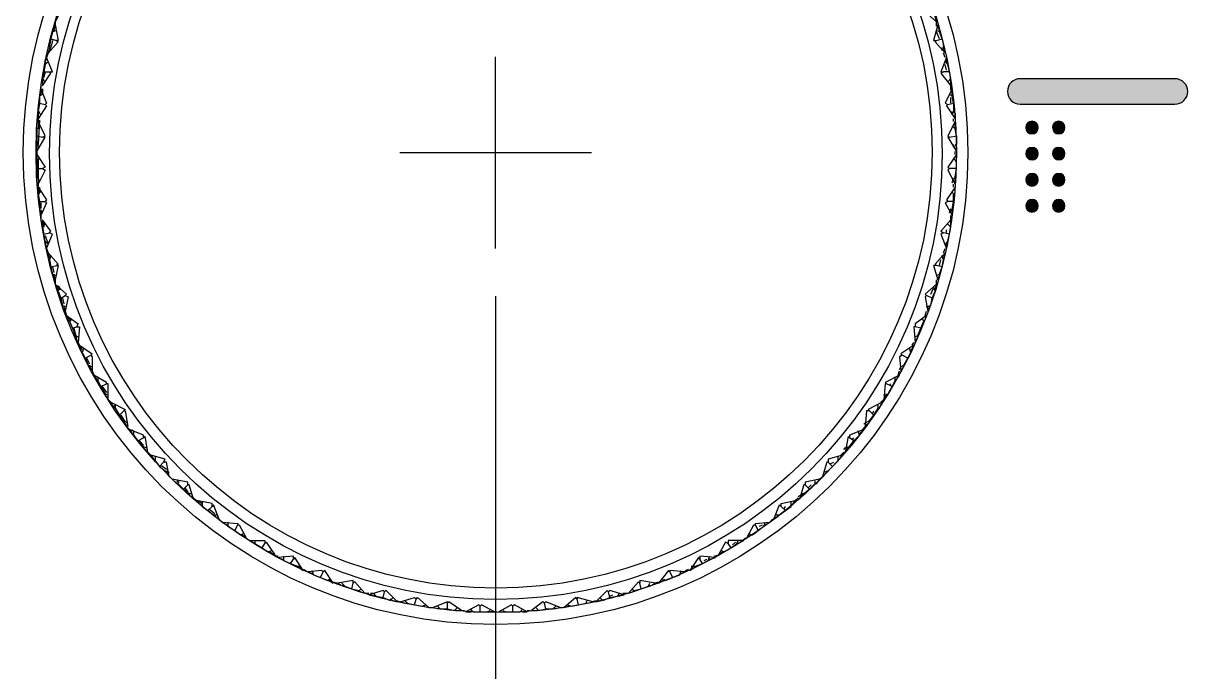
# Model space of a CAD drawing. Extents: x -1640 to -1430, y -4199 to -3902.
# Drawn here: x -1554.5 to -1530.21, y -4013.35 to -3999.81 of the extents above; entities that cross this region are included whole.
import ezdxf

# ---------------------------------------------------------------- set-up
doc = ezdxf.new("R2010")
doc.units = 0
doc.header["$LTSCALE"] = 7
doc.linetypes.add('CENTER', pattern=[2, 1.25, -0.25, 0.25, -0.25])
for name, color, linetype in [('CL', 1, 'CENTER'), ('D', 2, 'CONTINUOUS'), ('DIM', 2, 'CONTINUOUS'), ('DWG', 7, 'CONTINUOUS')]:
    doc.layers.add(name, color=color, linetype=linetype)

msp = doc.modelspace()

# ---------------------------------------------------------------- hatches: boundary and pattern name
at = {"layer": 'D'}
h = msp.add_hatch(color=256, dxfattribs=at)
h.dxf.hatch_style = 2
edge = h.paths.add_edge_path()
edge.add_spline(control_points=[(-1530.212, -4001.235), (-1530.212, -4001.382), (-1530.331, -4001.501), (-1530.478, -4001.501), (-1530.478, -4001.501), (-1533.707, -4001.501), (-1533.707, -4001.501), (-1533.854, -4001.501), (-1533.973, -4001.382), (-1533.973, -4001.235), (-1533.973, -4001.088), (-1533.854, -4000.969), (-1533.707, -4000.969), (-1533.707, -4000.969), (-1530.478, -4000.969), (-1530.478, -4000.969), (-1530.331, -4000.969), (-1530.212, -4001.088), (-1530.212, -4001.235)], knot_values=[0, 0, 0, 0, 1, 1, 1, 2, 2, 2, 3, 3, 3, 4, 4, 4, 5, 5, 5, 6, 6, 6, 6], degree=3, periodic=0)
h = msp.add_hatch(color=256, dxfattribs=at)
h.dxf.hatch_style = 2
edge = h.paths.add_edge_path()
edge.add_spline(control_points=[(-1533.59, -4001.991), (-1533.59, -4001.916), (-1533.533, -4001.857), (-1533.46, -4001.858), (-1533.387, -4001.858), (-1533.332, -4001.914), (-1533.331, -4001.987), (-1533.33, -4002.062), (-1533.388, -4002.121), (-1533.461, -4002.121), (-1533.532, -4002.121), (-1533.589, -4002.063), (-1533.59, -4001.991)], knot_values=[0, 0, 0, 0, 1, 1, 1, 2, 2, 2, 3, 3, 3, 4, 4, 4, 4], degree=3, periodic=0)
h = msp.add_hatch(color=256, dxfattribs=at)
h.dxf.hatch_style = 2
edge = h.paths.add_edge_path()
edge.add_spline(control_points=[(-1533.033, -4001.991), (-1533.033, -4001.916), (-1532.976, -4001.857), (-1532.903, -4001.858), (-1532.83, -4001.858), (-1532.775, -4001.914), (-1532.774, -4001.987), (-1532.773, -4002.062), (-1532.831, -4002.121), (-1532.904, -4002.121), (-1532.975, -4002.121), (-1533.032, -4002.063), (-1533.033, -4001.991)], knot_values=[0, 0, 0, 0, 1, 1, 1, 2, 2, 2, 3, 3, 3, 4, 4, 4, 4], degree=3, periodic=0)
h = msp.add_hatch(color=256, dxfattribs=at)
h.dxf.hatch_style = 2
edge = h.paths.add_edge_path()
edge.add_spline(control_points=[(-1533.331, -4002.532), (-1533.331, -4002.604), (-1533.386, -4002.664), (-1533.457, -4002.665), (-1533.529, -4002.667), (-1533.589, -4002.608), (-1533.59, -4002.535), (-1533.59, -4002.459), (-1533.534, -4002.403), (-1533.459, -4002.403), (-1533.386, -4002.403), (-1533.332, -4002.457), (-1533.331, -4002.532)], knot_values=[0, 0, 0, 0, 1, 1, 1, 2, 2, 2, 3, 3, 3, 4, 4, 4, 4], degree=3, periodic=0)
h = msp.add_hatch(color=256, dxfattribs=at)
h.dxf.hatch_style = 2
edge = h.paths.add_edge_path()
edge.add_spline(control_points=[(-1532.774, -4002.532), (-1532.774, -4002.604), (-1532.829, -4002.664), (-1532.899, -4002.665), (-1532.972, -4002.667), (-1533.032, -4002.608), (-1533.033, -4002.535), (-1533.033, -4002.459), (-1532.977, -4002.403), (-1532.902, -4002.403), (-1532.829, -4002.403), (-1532.775, -4002.457), (-1532.774, -4002.532)], knot_values=[0, 0, 0, 0, 1, 1, 1, 2, 2, 2, 3, 3, 3, 4, 4, 4, 4], degree=3, periodic=0)
h = msp.add_hatch(color=256, dxfattribs=at)
h.dxf.hatch_style = 2
edge = h.paths.add_edge_path()
edge.add_spline(control_points=[(-1533.331, -4003.08), (-1533.332, -4003.153), (-1533.388, -4003.209), (-1533.461, -4003.209), (-1533.535, -4003.208), (-1533.591, -4003.151), (-1533.59, -4003.075), (-1533.589, -4003), (-1533.531, -4002.945), (-1533.456, -4002.947), (-1533.382, -4002.949), (-1533.33, -4003.005), (-1533.331, -4003.08)], knot_values=[0, 0, 0, 0, 1, 1, 1, 2, 2, 2, 3, 3, 3, 4, 4, 4, 4], degree=3, periodic=0)
h = msp.add_hatch(color=256, dxfattribs=at)
h.dxf.hatch_style = 2
edge = h.paths.add_edge_path()
edge.add_spline(control_points=[(-1532.774, -4003.08), (-1532.775, -4003.153), (-1532.831, -4003.209), (-1532.904, -4003.209), (-1532.978, -4003.208), (-1533.034, -4003.151), (-1533.033, -4003.075), (-1533.031, -4003), (-1532.974, -4002.945), (-1532.898, -4002.947), (-1532.825, -4002.949), (-1532.773, -4003.005), (-1532.774, -4003.08)], knot_values=[0, 0, 0, 0, 1, 1, 1, 2, 2, 2, 3, 3, 3, 4, 4, 4, 4], degree=3, periodic=0)
h = msp.add_hatch(color=256, dxfattribs=at)
h.dxf.hatch_style = 2
edge = h.paths.add_edge_path()
edge.add_spline(control_points=[(-1533.331, -4003.625), (-1533.333, -4003.698), (-1533.389, -4003.752), (-1533.463, -4003.752), (-1533.537, -4003.751), (-1533.591, -4003.693), (-1533.59, -4003.616), (-1533.588, -4003.546), (-1533.527, -4003.486), (-1533.458, -4003.488), (-1533.384, -4003.491), (-1533.33, -4003.55), (-1533.331, -4003.625)], knot_values=[0, 0, 0, 0, 1, 1, 1, 2, 2, 2, 3, 3, 3, 4, 4, 4, 4], degree=3, periodic=0)
h = msp.add_hatch(color=256, dxfattribs=at)
h.dxf.hatch_style = 2
edge = h.paths.add_edge_path()
edge.add_spline(control_points=[(-1532.774, -4003.625), (-1532.776, -4003.698), (-1532.832, -4003.752), (-1532.905, -4003.752), (-1532.98, -4003.751), (-1533.034, -4003.693), (-1533.033, -4003.616), (-1533.031, -4003.546), (-1532.969, -4003.486), (-1532.901, -4003.488), (-1532.827, -4003.491), (-1532.772, -4003.55), (-1532.774, -4003.625)], knot_values=[0, 0, 0, 0, 1, 1, 1, 2, 2, 2, 3, 3, 3, 4, 4, 4, 4], degree=3, periodic=0)

# ---------------------------------------------------------------- linework, layer by layer
at = {"layer": 'CL'}
for p, q in [((-1544.651, -4004.512), (-1544.651, -4000.512)), ((-1546.651, -4002.512), (-1542.651, -4002.512))]:
    msp.add_line(p, q, dxfattribs=at)
at = {"layer": 'D'}
for points, knots in [([(-1530.212, -4001.235), (-1530.212, -4001.382), (-1530.331, -4001.501), (-1530.478, -4001.501), (-1530.478, -4001.501), (-1533.707, -4001.501), (-1533.707, -4001.501), (-1533.854, -4001.501), (-1533.973, -4001.382), (-1533.973, -4001.235), (-1533.973, -4001.088), (-1533.854, -4000.969), (-1533.707, -4000.969), (-1533.707, -4000.969), (-1530.478, -4000.969), (-1530.478, -4000.969), (-1530.331, -4000.969), (-1530.212, -4001.088), (-1530.212, -4001.235)], [0, 0, 0, 0, 1, 1, 1, 2, 2, 2, 3, 3, 3, 4, 4, 4, 5, 5, 5, 6, 6, 6, 6]), ([(-1533.59, -4001.991), (-1533.59, -4001.916), (-1533.533, -4001.857), (-1533.46, -4001.858), (-1533.387, -4001.858), (-1533.332, -4001.914), (-1533.331, -4001.987), (-1533.33, -4002.062), (-1533.388, -4002.121), (-1533.461, -4002.121), (-1533.532, -4002.121), (-1533.589, -4002.063), (-1533.59, -4001.991)], [0, 0, 0, 0, 1, 1, 1, 2, 2, 2, 3, 3, 3, 4, 4, 4, 4]), ([(-1533.033, -4001.991), (-1533.033, -4001.916), (-1532.976, -4001.857), (-1532.903, -4001.858), (-1532.83, -4001.858), (-1532.775, -4001.914), (-1532.774, -4001.987), (-1532.773, -4002.062), (-1532.831, -4002.121), (-1532.904, -4002.121), (-1532.975, -4002.121), (-1533.032, -4002.063), (-1533.033, -4001.991)], [0, 0, 0, 0, 1, 1, 1, 2, 2, 2, 3, 3, 3, 4, 4, 4, 4]), ([(-1533.331, -4002.532), (-1533.331, -4002.604), (-1533.386, -4002.664), (-1533.457, -4002.665), (-1533.529, -4002.667), (-1533.589, -4002.608), (-1533.59, -4002.535), (-1533.59, -4002.459), (-1533.534, -4002.403), (-1533.459, -4002.403), (-1533.386, -4002.403), (-1533.332, -4002.457), (-1533.331, -4002.532)], [0, 0, 0, 0, 1, 1, 1, 2, 2, 2, 3, 3, 3, 4, 4, 4, 4]), ([(-1532.774, -4002.532), (-1532.774, -4002.604), (-1532.829, -4002.664), (-1532.899, -4002.665), (-1532.972, -4002.667), (-1533.032, -4002.608), (-1533.033, -4002.535), (-1533.033, -4002.459), (-1532.977, -4002.403), (-1532.902, -4002.403), (-1532.829, -4002.403), (-1532.775, -4002.457), (-1532.774, -4002.532)], [0, 0, 0, 0, 1, 1, 1, 2, 2, 2, 3, 3, 3, 4, 4, 4, 4]), ([(-1533.331, -4003.08), (-1533.332, -4003.153), (-1533.388, -4003.209), (-1533.461, -4003.209), (-1533.535, -4003.208), (-1533.591, -4003.151), (-1533.59, -4003.075), (-1533.589, -4003), (-1533.531, -4002.945), (-1533.456, -4002.947), (-1533.382, -4002.949), (-1533.33, -4003.005), (-1533.331, -4003.08)], [0, 0, 0, 0, 1, 1, 1, 2, 2, 2, 3, 3, 3, 4, 4, 4, 4]), ([(-1532.774, -4003.08), (-1532.775, -4003.153), (-1532.831, -4003.209), (-1532.904, -4003.209), (-1532.978, -4003.208), (-1533.034, -4003.151), (-1533.033, -4003.075), (-1533.031, -4003), (-1532.974, -4002.945), (-1532.898, -4002.947), (-1532.825, -4002.949), (-1532.773, -4003.005), (-1532.774, -4003.08)], [0, 0, 0, 0, 1, 1, 1, 2, 2, 2, 3, 3, 3, 4, 4, 4, 4]), ([(-1533.331, -4003.625), (-1533.333, -4003.698), (-1533.389, -4003.752), (-1533.463, -4003.752), (-1533.537, -4003.751), (-1533.591, -4003.693), (-1533.59, -4003.616), (-1533.588, -4003.546), (-1533.527, -4003.486), (-1533.458, -4003.488), (-1533.384, -4003.491), (-1533.33, -4003.55), (-1533.331, -4003.625)], [0, 0, 0, 0, 1, 1, 1, 2, 2, 2, 3, 3, 3, 4, 4, 4, 4]), ([(-1532.774, -4003.625), (-1532.776, -4003.698), (-1532.832, -4003.752), (-1532.905, -4003.752), (-1532.98, -4003.751), (-1533.034, -4003.693), (-1533.033, -4003.616), (-1533.031, -4003.546), (-1532.969, -4003.486), (-1532.901, -4003.488), (-1532.827, -4003.491), (-1532.772, -4003.55), (-1532.774, -4003.625)], [0, 0, 0, 0, 1, 1, 1, 2, 2, 2, 3, 3, 3, 4, 4, 4, 4])]:
    msp.add_open_spline(points, degree=3, knots=knots, dxfattribs=at)
at = {"layer": 'DIM', "ltscale": 0.6}
msp.add_line((-1544.651, -4005.512), (-1544.651, -4030.875), dxfattribs=at)
at = {"layer": 'DWG'}
for points in [[(-1535.453, -3999.871), (-1535.453, -3999.782), (-1535.482, -3999.663), (-1535.453, -3999.782), (-1535.691, -3999.574), (-1535.661, -3999.514), (-1535.691, -3999.514), (-1535.631, -3999.217), (-1535.601, -3999.306), (-1535.601, -3999.336)], [(-1553.779, -3999.663), (-1553.838, -3999.782), (-1553.838, -3999.871)], [(-1553.838, -3999.841), (-1553.779, -4000.169), (-1553.808, -4000.169), (-1553.779, -4000.198), (-1553.987, -4000.436)], [(-1553.868, -3999.99), (-1553.868, -3999.96), (-1553.838, -3999.841), (-1553.868, -3999.96)], [(-1535.393, -3999.99), (-1535.393, -3999.96), (-1535.423, -3999.841), (-1535.512, -4000.169), (-1535.453, -4000.169), (-1535.482, -4000.198), (-1535.274, -4000.436), (-1535.304, -4000.317)], [(-1553.927, -4000.139), (-1553.957, -4000.288), (-1553.927, -4000.377)], [(-1553.808, -3999.96), (-1553.898, -3999.99), (-1553.927, -4000.139), (-1553.808, -4000.169)], [(-1553.898, -4000.169), (-1553.927, -4000.317)], [(-1535.334, -4000.139), (-1535.393, -3999.99), (-1535.453, -3999.96)], [(-1535.393, -4000.139), (-1535.453, -3999.99)], [(-1535.453, -4000.169), (-1535.334, -4000.139), (-1535.304, -4000.288), (-1535.334, -4000.377), (-1535.363, -4000.317)], [(-1553.957, -4000.317), (-1553.987, -4000.436), (-1554.017, -4000.526), (-1554.046, -4000.615), (-1554.017, -4000.645)], [(-1535.274, -4000.526), (-1535.304, -4000.436)], [(-1554.076, -4000.972), (-1554.106, -4001.002), (-1554.106, -4001.121), (-1553.927, -4000.853), (-1553.957, -4000.823), (-1553.898, -4000.823), (-1554.017, -4000.526)], [(-1553.987, -4000.615), (-1554.046, -4000.674), (-1554.076, -4000.823), (-1553.957, -4000.823)], [(-1535.244, -4000.645), (-1535.244, -4000.615), (-1535.244, -4000.526), (-1535.363, -4000.823), (-1535.304, -4000.823), (-1535.363, -4000.853), (-1535.155, -4001.121), (-1535.155, -4001.002), (-1535.185, -4000.972)], [(-1535.185, -4000.823), (-1535.215, -4000.674), (-1535.274, -4000.615)], [(-1535.244, -4000.793), (-1535.274, -4000.674)], [(-1554.076, -4000.823), (-1554.106, -4000.972), (-1554.046, -4001.031)], [(-1554.046, -4000.823), (-1554.076, -4000.942)], [(-1535.215, -4001.031), (-1535.155, -4000.972), (-1535.185, -4000.823), (-1535.304, -4000.823)], [(-1554.136, -4001.121), (-1554.136, -4001.21)], [(-1535.155, -4001.21), (-1535.155, -4001.121), (-1535.155, -4001.002)], [(-1554.136, -4001.18), (-1554.017, -4001.478), (-1554.046, -4001.507), (-1554.017, -4001.537), (-1554.195, -4001.805)], [(-1554.106, -4001.18), (-1554.106, -4001.299), (-1554.165, -4001.329), (-1554.165, -4001.478), (-1554.046, -4001.507)], [(-1554.136, -4001.329), (-1554.136, -4001.299), (-1554.136, -4001.18), (-1554.136, -4001.299)], [(-1535.125, -4001.329), (-1535.125, -4001.299), (-1535.125, -4001.18), (-1535.274, -4001.478), (-1535.215, -4001.507), (-1535.244, -4001.537), (-1535.066, -4001.805)], [(-1535.096, -4001.478), (-1535.125, -4001.329), (-1535.185, -4001.299)], [(-1535.155, -4001.478), (-1535.155, -4001.359)], [(-1554.165, -4001.478), (-1554.195, -4001.656), (-1554.136, -4001.716)], [(-1535.215, -4001.507), (-1535.096, -4001.478), (-1535.096, -4001.656), (-1535.125, -4001.716), (-1535.125, -4001.656)], [(-1554.165, -4001.835), (-1554.195, -4002.34), (-1554.225, -4002.37), (-1554.225, -4002.489), (-1554.225, -4002.549), (-1554.225, -4002.668), (-1554.195, -4002.697)], [(-1554.225, -4002.489), (-1554.046, -4002.192), (-1554.106, -4002.192), (-1554.046, -4002.162), (-1554.195, -4001.864), (-1554.195, -4001.983), (-1554.195, -4002.013)], [(-1554.165, -4001.656), (-1554.195, -4001.686), (-1554.195, -4001.805), (-1554.195, -4001.864), (-1554.195, -4001.983)], [(-1535.066, -4002.013), (-1535.066, -4001.983), (-1535.066, -4001.864), (-1535.215, -4002.162), (-1535.185, -4002.192), (-1535.215, -4002.192), (-1535.036, -4002.489), (-1535.036, -4002.37), (-1535.066, -4002.34)], [(-1535.096, -4001.656), (-1535.066, -4001.686), (-1535.066, -4001.805), (-1535.066, -4001.686)], [(-1535.096, -4001.864), (-1535.096, -4001.805)], [(-1554.165, -4001.954), (-1554.225, -4002.013), (-1554.225, -4002.162), (-1554.106, -4002.192)], [(-1535.036, -4002.162), (-1535.066, -4002.013), (-1535.125, -4001.954)], [(-1554.225, -4002.162), (-1554.225, -4002.34), (-1554.165, -4002.4)], [(-1535.185, -4002.192), (-1535.036, -4002.162), (-1535.036, -4002.34), (-1535.096, -4002.4), (-1535.096, -4002.34)], [(-1554.225, -4002.549), (-1554.046, -4002.816), (-1554.106, -4002.846), (-1554.046, -4002.876), (-1554.195, -4003.173)], [(-1535.066, -4002.697), (-1535.036, -4002.668), (-1535.036, -4002.549), (-1535.215, -4002.816), (-1535.185, -4002.846), (-1535.215, -4002.876), (-1535.066, -4003.173)], [(-1535.066, -4002.549), (-1535.066, -4002.489)], [(-1554.165, -4002.638), (-1554.225, -4002.697), (-1554.225, -4002.846), (-1554.106, -4002.846)], [(-1554.225, -4002.846), (-1554.225, -4003.025), (-1554.165, -4003.084)], [(-1554.195, -4002.638), (-1554.195, -4003.054)], [(-1535.125, -4003.084), (-1535.066, -4003.025), (-1535.036, -4002.846), (-1535.185, -4002.846)], [(-1535.036, -4002.846), (-1535.036, -4002.697), (-1535.096, -4002.638)], [(-1554.195, -4003.025), (-1554.195, -4003.054), (-1554.195, -4003.173), (-1554.195, -4003.233), (-1554.195, -4003.352), (-1554.165, -4003.382)], [(-1535.125, -4003.144), (-1535.096, -4003.054)], [(-1535.066, -4003.025), (-1535.066, -4003.054), (-1535.066, -4003.173), (-1535.066, -4003.054)], [(-1554.195, -4003.233), (-1554.017, -4003.501), (-1554.046, -4003.53), (-1554.017, -4003.56), (-1554.136, -4003.828)], [(-1554.136, -4003.322), (-1554.195, -4003.382), (-1554.165, -4003.53), (-1554.046, -4003.53)], [(-1554.165, -4003.233), (-1554.165, -4003.352)], [(-1535.096, -4003.382), (-1535.066, -4003.352), (-1535.066, -4003.233), (-1535.244, -4003.501), (-1535.215, -4003.53), (-1535.274, -4003.56), (-1535.125, -4003.828), (-1535.125, -4003.739), (-1535.125, -4003.709)], [(-1535.096, -4003.53), (-1535.096, -4003.382), (-1535.125, -4003.322)], [(-1535.096, -4003.233), (-1535.096, -4003.173)], [(-1554.165, -4003.53), (-1554.165, -4003.709), (-1554.106, -4003.739)], [(-1554.136, -4003.56), (-1554.136, -4003.679)], [(-1535.185, -4003.739), (-1535.125, -4003.709), (-1535.096, -4003.53), (-1535.215, -4003.53)], [(-1554.136, -4003.709), (-1554.136, -4003.739), (-1554.136, -4003.828), (-1554.136, -4003.917)], [(-1535.185, -4003.768), (-1535.155, -4003.679)], [(-1535.185, -4004.036), (-1535.155, -4004.036), (-1535.155, -4003.917), (-1535.155, -4003.828)], [(-1554.017, -4004.512), (-1553.898, -4004.215), (-1553.957, -4004.185), (-1553.927, -4004.155), (-1554.106, -4003.917), (-1554.106, -4004.036), (-1554.076, -4004.036)], [(-1554.046, -4004.006), (-1554.106, -4004.066), (-1554.076, -4004.215), (-1553.957, -4004.185)], [(-1554.076, -4003.977), (-1554.076, -4004.066)], [(-1535.155, -4003.917), (-1535.363, -4004.155), (-1535.304, -4004.185), (-1535.363, -4004.215), (-1535.244, -4004.512), (-1535.244, -4004.393)], [(-1535.185, -4004.215), (-1535.155, -4004.066), (-1535.215, -4004.006)], [(-1554.046, -4004.244), (-1553.987, -4004.423), (-1554.046, -4004.363), (-1554.076, -4004.215)], [(-1535.274, -4004.423), (-1535.215, -4004.363), (-1535.185, -4004.215), (-1535.304, -4004.185)], [(-1535.244, -4004.185), (-1535.244, -4004.125)], [(-1554.017, -4004.393), (-1554.046, -4004.393), (-1554.017, -4004.512), (-1553.987, -4004.601), (-1553.957, -4004.72)], [(-1535.304, -4004.601), (-1535.274, -4004.512)], [(-1553.987, -4004.601), (-1553.779, -4004.839), (-1553.808, -4004.869), (-1553.779, -4004.869), (-1553.838, -4005.167)], [(-1553.957, -4004.631), (-1553.957, -4004.661)], [(-1553.927, -4004.661), (-1553.957, -4004.75), (-1553.927, -4004.899), (-1553.808, -4004.869)], [(-1535.304, -4004.72), (-1535.274, -4004.601), (-1535.482, -4004.839), (-1535.453, -4004.869), (-1535.512, -4004.869), (-1535.423, -4005.167), (-1535.393, -4005.077), (-1535.393, -4005.048)], [(-1535.393, -4004.869), (-1535.363, -4004.75)], [(-1535.334, -4004.899), (-1535.304, -4004.75), (-1535.334, -4004.661)], [(-1553.927, -4004.899), (-1553.898, -4005.048), (-1553.808, -4005.077)], [(-1553.898, -4004.899), (-1553.868, -4005.018)], [(-1553.868, -4005.048), (-1553.868, -4005.077), (-1553.838, -4005.167), (-1553.838, -4005.256), (-1553.779, -4005.375)], [(-1535.453, -4005.077), (-1535.393, -4005.048), (-1535.334, -4004.899), (-1535.453, -4004.869)], [(-1553.838, -4005.256), (-1553.6, -4005.464), (-1553.63, -4005.494), (-1553.57, -4005.524), (-1553.63, -4005.821)], [(-1553.779, -4005.286), (-1553.749, -4005.375)], [(-1535.453, -4005.256), (-1535.691, -4005.464), (-1535.661, -4005.494), (-1535.691, -4005.524), (-1535.631, -4005.821), (-1535.601, -4005.732), (-1535.601, -4005.702)], [(-1535.482, -4005.375), (-1535.453, -4005.256), (-1535.453, -4005.167)], [(-1553.749, -4005.315), (-1553.779, -4005.405), (-1553.719, -4005.553), (-1553.63, -4005.494)], [(-1535.661, -4005.732), (-1535.572, -4005.702), (-1535.542, -4005.553), (-1535.661, -4005.494)], [(-1535.572, -4005.464), (-1535.512, -4005.345)], [(-1535.542, -4005.553), (-1535.482, -4005.405), (-1535.512, -4005.315)], [(-1553.719, -4005.553), (-1553.689, -4005.702), (-1553.6, -4005.732)], [(-1553.689, -4005.553), (-1553.66, -4005.672)], [(-1553.66, -4005.702), (-1553.66, -4005.732), (-1553.63, -4005.821), (-1553.6, -4005.91), (-1553.57, -4006), (-1553.541, -4006.029)], [(-1553.6, -4005.91), (-1553.362, -4006.089), (-1553.392, -4006.148), (-1553.332, -4006.148), (-1553.362, -4006.476)], [(-1553.57, -4005.94), (-1553.511, -4006.029)], [(-1553.511, -4005.97), (-1553.541, -4006.029), (-1553.481, -4006.178), (-1553.392, -4006.148)], [(-1535.72, -4006.029), (-1535.691, -4006), (-1535.661, -4005.91), (-1535.899, -4006.089), (-1535.899, -4006.148), (-1535.929, -4006.148), (-1535.899, -4006.476), (-1535.839, -4006.357), (-1535.839, -4006.327)], [(-1535.78, -4006.178), (-1535.72, -4006.029), (-1535.75, -4005.97)], [(-1535.691, -4005.91), (-1535.661, -4005.821)], [(-1553.481, -4006.178), (-1553.422, -4006.327), (-1553.362, -4006.357)], [(-1553.451, -4006.178), (-1553.392, -4006.386)], [(-1535.899, -4006.357), (-1535.839, -4006.327), (-1535.78, -4006.178), (-1535.899, -4006.148)], [(-1553.422, -4006.327), (-1553.422, -4006.357), (-1553.362, -4006.476), (-1553.332, -4006.535), (-1553.303, -4006.654), (-1553.273, -4006.654)], [(-1535.958, -4006.535), (-1535.929, -4006.476)], [(-1553.332, -4006.535), (-1553.065, -4006.714), (-1553.094, -4006.743), (-1553.065, -4006.773), (-1553.065, -4007.071)], [(-1553.303, -4006.565), (-1553.273, -4006.624)], [(-1553.243, -4006.595), (-1553.273, -4006.684), (-1553.213, -4006.803), (-1553.094, -4006.743)], [(-1535.988, -4006.654), (-1535.929, -4006.535), (-1536.196, -4006.714), (-1536.167, -4006.743), (-1536.226, -4006.773), (-1536.196, -4007.071), (-1536.137, -4006.981), (-1536.137, -4006.952)], [(-1536.226, -4007.041), (-1536.196, -4006.981), (-1536.137, -4006.952), (-1536.048, -4006.803), (-1536.167, -4006.743)], [(-1536.048, -4006.803), (-1535.988, -4006.684), (-1536.018, -4006.595)], [(-1553.213, -4006.803), (-1553.154, -4006.952), (-1553.065, -4006.981)], [(-1553.184, -4006.803), (-1553.124, -4006.922)], [(-1553.124, -4006.952), (-1553.124, -4006.981), (-1553.065, -4007.071), (-1553.035, -4007.16), (-1552.975, -4007.249)], [(-1552.737, -4007.666), (-1552.737, -4007.338), (-1552.767, -4007.338), (-1552.767, -4007.309), (-1553.035, -4007.16), (-1552.975, -4007.249), (-1552.946, -4007.249)], [(-1552.946, -4007.19), (-1552.946, -4007.279), (-1552.886, -4007.398), (-1552.767, -4007.338)], [(-1536.315, -4007.249), (-1536.286, -4007.249), (-1536.226, -4007.16), (-1536.524, -4007.309), (-1536.494, -4007.338), (-1536.524, -4007.338), (-1536.553, -4007.666), (-1536.494, -4007.576), (-1536.494, -4007.547)], [(-1536.375, -4007.398), (-1536.315, -4007.279), (-1536.315, -4007.19)], [(-1536.256, -4007.16), (-1536.226, -4007.071)], [(-1552.886, -4007.398), (-1552.797, -4007.547), (-1552.737, -4007.576)], [(-1552.856, -4007.398), (-1552.767, -4007.517)], [(-1536.553, -4007.576), (-1536.464, -4007.547), (-1536.375, -4007.398), (-1536.494, -4007.338)], [(-1536.434, -4007.368), (-1536.405, -4007.338)], [(-1552.767, -4007.547), (-1552.797, -4007.576), (-1552.737, -4007.666), (-1552.678, -4007.725), (-1552.618, -4007.844)], [(-1552.618, -4007.785), (-1552.589, -4007.844), (-1552.618, -4007.844), (-1552.678, -4007.725), (-1552.38, -4007.874), (-1552.41, -4007.904), (-1552.38, -4007.904), (-1552.321, -4008.231), (-1552.41, -4008.142), (-1552.41, -4008.112)], [(-1536.672, -4007.844), (-1536.643, -4007.844), (-1536.583, -4007.725), (-1536.881, -4007.874), (-1536.851, -4007.904), (-1536.91, -4007.904), (-1536.94, -4008.231)], [(-1536.613, -4007.725), (-1536.553, -4007.666), (-1536.494, -4007.576)], [(-1552.589, -4007.785), (-1552.589, -4007.844), (-1552.499, -4007.993), (-1552.41, -4007.904)], [(-1536.97, -4008.171), (-1536.91, -4008.142), (-1536.851, -4008.112), (-1536.762, -4007.993), (-1536.851, -4007.904)], [(-1536.791, -4007.963), (-1536.762, -4007.904)], [(-1536.762, -4007.993), (-1536.672, -4007.844), (-1536.672, -4007.785)], [(-1552.499, -4007.993), (-1552.41, -4008.112), (-1552.351, -4008.142)], [(-1552.47, -4007.993), (-1552.38, -4008.142)], [(-1537, -4008.29), (-1536.94, -4008.231), (-1536.851, -4008.142), (-1536.881, -4008.112)], [(-1552.351, -4008.231), (-1552.291, -4008.29), (-1552.232, -4008.38)], [(-1551.904, -4008.766), (-1551.964, -4008.439), (-1551.994, -4008.469), (-1551.994, -4008.409), (-1552.291, -4008.29), (-1552.232, -4008.38), (-1552.202, -4008.38)], [(-1552.232, -4008.29), (-1552.202, -4008.35)], [(-1552.202, -4008.32), (-1552.202, -4008.409), (-1552.113, -4008.528), (-1551.994, -4008.469)], [(-1552.202, -4008.409), (-1552.113, -4008.528), (-1551.994, -4008.647), (-1551.934, -4008.677)], [(-1537.059, -4008.38), (-1536.97, -4008.29), (-1537.267, -4008.409), (-1537.267, -4008.469), (-1537.297, -4008.439), (-1537.357, -4008.766), (-1537.297, -4008.677), (-1537.297, -4008.647)], [(-1537.178, -4008.528), (-1537.059, -4008.409), (-1537.089, -4008.32)], [(-1552.083, -4008.528), (-1551.994, -4008.618)], [(-1551.994, -4008.647), (-1551.994, -4008.677), (-1551.904, -4008.766), (-1551.845, -4008.826), (-1551.785, -4008.915)], [(-1537.386, -4008.707), (-1537.357, -4008.677), (-1537.267, -4008.647), (-1537.178, -4008.528), (-1537.267, -4008.469)], [(-1537.208, -4008.499), (-1537.178, -4008.469)], [(-1551.518, -4009.153), (-1551.518, -4009.183), (-1551.458, -4009.272), (-1551.518, -4008.975), (-1551.577, -4008.975), (-1551.547, -4008.915), (-1551.845, -4008.826), (-1551.785, -4008.915), (-1551.756, -4008.915)], [(-1551.756, -4008.856), (-1551.756, -4008.945), (-1551.666, -4009.064), (-1551.577, -4008.975)], [(-1537.505, -4008.915), (-1537.476, -4008.915), (-1537.416, -4008.826), (-1537.714, -4008.915), (-1537.714, -4008.975), (-1537.743, -4008.975), (-1537.833, -4009.272)], [(-1537.624, -4009.064), (-1537.505, -4008.945), (-1537.505, -4008.856)], [(-1537.446, -4008.826), (-1537.386, -4008.766)], [(-1551.666, -4009.064), (-1551.547, -4009.153), (-1551.458, -4009.183)], [(-1551.637, -4009.034), (-1551.518, -4009.123)], [(-1551.518, -4009.183), (-1551.458, -4009.272), (-1551.399, -4009.332), (-1551.309, -4009.421)], [(-1537.981, -4009.421), (-1537.952, -4009.421), (-1537.892, -4009.332), (-1537.833, -4009.272), (-1537.743, -4009.183), (-1537.743, -4009.153)], [(-1537.803, -4009.183), (-1537.714, -4009.153), (-1537.624, -4009.064), (-1537.714, -4008.975)], [(-1537.654, -4009.004), (-1537.595, -4008.975)], [(-1550.952, -4009.748), (-1551.042, -4009.451), (-1551.071, -4009.451), (-1551.071, -4009.391), (-1551.399, -4009.332), (-1551.309, -4009.421), (-1551.28, -4009.421)], [(-1551.309, -4009.361), (-1551.25, -4009.391)], [(-1551.28, -4009.361), (-1551.28, -4009.421), (-1551.161, -4009.54), (-1551.071, -4009.451)], [(-1537.892, -4009.332), (-1538.19, -4009.391), (-1538.19, -4009.451), (-1538.219, -4009.451), (-1538.309, -4009.748), (-1538.249, -4009.659), (-1538.249, -4009.629)], [(-1538.1, -4009.54), (-1537.981, -4009.421), (-1537.981, -4009.361)], [(-1551.161, -4009.54), (-1551.042, -4009.629), (-1550.982, -4009.629)], [(-1551.131, -4009.51), (-1551.071, -4009.599)], [(-1551.042, -4009.659), (-1550.952, -4009.748), (-1551.042, -4009.659), (-1551.042, -4009.629)], [(-1538.338, -4009.689), (-1538.279, -4009.659)], [(-1538.279, -4009.629), (-1538.219, -4009.629), (-1538.1, -4009.54), (-1538.19, -4009.451)], [(-1538.13, -4009.51), (-1538.071, -4009.451)], [(-1550.952, -4009.718), (-1550.893, -4009.778), (-1550.804, -4009.867)], [(-1550.417, -4010.165), (-1550.536, -4009.867), (-1550.566, -4009.897), (-1550.566, -4009.837), (-1550.893, -4009.778), (-1550.804, -4009.867), (-1550.774, -4009.867)], [(-1550.863, -4009.778), (-1550.774, -4009.837)], [(-1550.774, -4009.808), (-1550.774, -4009.897), (-1550.655, -4009.986), (-1550.566, -4009.897)], [(-1538.844, -4010.165), (-1538.725, -4009.867), (-1538.695, -4009.897), (-1538.695, -4009.837), (-1538.398, -4009.778)], [(-1538.814, -4010.075), (-1538.725, -4010.075), (-1538.606, -4009.986), (-1538.695, -4009.897)], [(-1538.636, -4009.956), (-1538.606, -4009.897)], [(-1538.606, -4009.986), (-1538.487, -4009.897), (-1538.487, -4009.808)], [(-1538.487, -4009.867), (-1538.457, -4009.867), (-1538.398, -4009.778), (-1538.338, -4009.718)], [(-1550.655, -4009.986), (-1550.536, -4010.075), (-1550.447, -4010.075)], [(-1550.625, -4009.956), (-1550.506, -4010.046)], [(-1550.506, -4010.075), (-1550.506, -4010.105), (-1550.417, -4010.165), (-1550.357, -4010.224), (-1550.268, -4010.284), (-1550.238, -4010.284)], [(-1538.755, -4010.075), (-1538.755, -4010.105), (-1538.844, -4010.165), (-1538.755, -4010.105)], [(-1550.357, -4010.224), (-1550.03, -4010.254), (-1550.03, -4010.284), (-1550, -4010.284), (-1549.852, -4010.551)], [(-1550.238, -4010.224), (-1550.238, -4010.313), (-1550.09, -4010.403), (-1550.03, -4010.284)], [(-1539.409, -4010.551), (-1539.261, -4010.284), (-1539.231, -4010.284), (-1539.231, -4010.254), (-1538.933, -4010.224)], [(-1539.38, -4010.462), (-1539.29, -4010.492), (-1539.171, -4010.403), (-1539.231, -4010.284)], [(-1539.171, -4010.403), (-1539.052, -4010.313), (-1539.023, -4010.224)], [(-1539.142, -4010.313), (-1539.082, -4010.284)], [(-1539.023, -4010.284), (-1538.933, -4010.224), (-1538.874, -4010.165)], [(-1550.09, -4010.403), (-1549.971, -4010.492), (-1549.911, -4010.462)], [(-1549.941, -4010.492), (-1549.852, -4010.551), (-1549.792, -4010.611), (-1549.673, -4010.67), (-1549.792, -4010.611), (-1549.465, -4010.611), (-1549.465, -4010.67), (-1549.435, -4010.641), (-1549.257, -4010.908), (-1549.376, -4010.849)], [(-1549.673, -4010.611), (-1549.673, -4010.67), (-1549.524, -4010.76), (-1549.465, -4010.67)], [(-1539.588, -4010.67), (-1539.469, -4010.611), (-1539.796, -4010.611), (-1539.796, -4010.67), (-1539.856, -4010.641), (-1540.004, -4010.908)], [(-1539.737, -4010.76), (-1539.618, -4010.67), (-1539.588, -4010.611)], [(-1539.707, -4010.7), (-1539.647, -4010.641)], [(-1539.499, -4010.611), (-1539.439, -4010.551)], [(-1549.524, -4010.76), (-1549.405, -4010.849), (-1549.316, -4010.819)], [(-1540.094, -4010.938), (-1540.004, -4010.908), (-1539.915, -4010.849), (-1539.885, -4010.849)], [(-1539.945, -4010.819), (-1539.885, -4010.849), (-1539.737, -4010.76), (-1539.796, -4010.67)], [(-1549.286, -4010.908), (-1549.197, -4010.938)], [(-1548.662, -4011.236), (-1548.84, -4010.968), (-1548.87, -4010.998), (-1548.87, -4010.938), (-1549.197, -4010.968), (-1549.108, -4010.998), (-1549.078, -4010.998)], [(-1549.078, -4010.938), (-1549.078, -4011.027), (-1548.929, -4011.087), (-1548.87, -4010.998)], [(-1549.078, -4011.027), (-1548.929, -4011.087), (-1548.781, -4011.146), (-1548.721, -4011.146)], [(-1540.183, -4010.998), (-1540.064, -4010.968), (-1540.391, -4010.938), (-1540.391, -4010.998), (-1540.421, -4010.968), (-1540.599, -4011.236), (-1540.51, -4011.176), (-1540.51, -4011.146)], [(-1540.57, -4011.146), (-1540.48, -4011.146), (-1540.332, -4011.087), (-1540.391, -4010.998)], [(-1540.332, -4011.087), (-1540.213, -4011.027), (-1540.183, -4010.938)], [(-1540.302, -4011.027), (-1540.242, -4010.998)], [(-1548.751, -4011.176), (-1548.662, -4011.236), (-1548.751, -4011.176), (-1548.781, -4011.146)], [(-1548.662, -4011.206), (-1548.602, -4011.236)], [(-1548.037, -4011.503), (-1548.215, -4011.236), (-1548.245, -4011.265), (-1548.275, -4011.236), (-1548.572, -4011.265), (-1548.483, -4011.295), (-1548.453, -4011.295)], [(-1548.483, -4011.236), (-1548.453, -4011.325), (-1548.305, -4011.384), (-1548.245, -4011.265)], [(-1540.808, -4011.295), (-1540.778, -4011.295), (-1540.689, -4011.265), (-1541.016, -4011.236), (-1541.016, -4011.265), (-1541.046, -4011.236), (-1541.254, -4011.503)], [(-1541.194, -4011.414), (-1541.105, -4011.444), (-1540.956, -4011.384), (-1541.016, -4011.265)], [(-1540.956, -4011.384), (-1540.808, -4011.325), (-1540.778, -4011.236)], [(-1540.689, -4011.236), (-1540.629, -4011.206)], [(-1548.305, -4011.384), (-1548.156, -4011.444), (-1548.096, -4011.414)], [(-1548.126, -4011.444), (-1548.037, -4011.503), (-1548.126, -4011.444), (-1548.126, -4011.414)], [(-1548.037, -4011.474), (-1547.948, -4011.503), (-1547.829, -4011.563), (-1547.829, -4011.533)], [(-1547.501, -4011.652), (-1547.472, -4011.682), (-1547.382, -4011.712), (-1547.591, -4011.474), (-1547.62, -4011.503), (-1547.62, -4011.444), (-1547.948, -4011.503)], [(-1547.858, -4011.503), (-1547.799, -4011.563), (-1547.65, -4011.622), (-1547.62, -4011.503)], [(-1541.462, -4011.533), (-1541.432, -4011.563), (-1541.313, -4011.503), (-1541.641, -4011.444), (-1541.641, -4011.503), (-1541.67, -4011.474), (-1541.879, -4011.712), (-1541.789, -4011.682), (-1541.76, -4011.652)], [(-1541.819, -4011.622), (-1541.76, -4011.652), (-1541.611, -4011.622), (-1541.641, -4011.503)], [(-1541.611, -4011.622), (-1541.462, -4011.563), (-1541.432, -4011.503)], [(-1541.343, -4011.503), (-1541.254, -4011.474)], [(-1541.135, -4011.414), (-1541.135, -4011.444), (-1541.254, -4011.503), (-1541.135, -4011.444)], [(-1547.65, -4011.622), (-1547.501, -4011.652), (-1547.442, -4011.622)], [(-1547.472, -4011.682), (-1547.382, -4011.712), (-1547.293, -4011.712)], [(-1546.698, -4011.89), (-1546.936, -4011.652), (-1546.966, -4011.682), (-1546.996, -4011.652), (-1547.293, -4011.741), (-1547.174, -4011.771), (-1547.174, -4011.741)], [(-1547.263, -4011.712), (-1547.204, -4011.712), (-1547.144, -4011.771), (-1546.996, -4011.801), (-1546.966, -4011.682)], [(-1547.144, -4011.771), (-1546.996, -4011.801), (-1546.847, -4011.86), (-1546.787, -4011.801)], [(-1546.817, -4011.86), (-1546.698, -4011.89), (-1546.817, -4011.86), (-1546.847, -4011.831)], [(-1546.639, -4011.89), (-1546.341, -4011.801), (-1546.311, -4011.831), (-1546.282, -4011.801), (-1546.044, -4012.009)], [(-1546.549, -4011.86), (-1546.49, -4011.92), (-1546.341, -4011.95), (-1546.311, -4011.831)], [(-1542.771, -4011.92), (-1542.741, -4011.92), (-1542.622, -4011.89), (-1542.95, -4011.801), (-1542.95, -4011.831), (-1542.979, -4011.801), (-1543.217, -4012.009), (-1543.128, -4011.979), (-1543.098, -4011.979)], [(-1543.158, -4011.95), (-1543.069, -4011.979), (-1542.92, -4011.95), (-1542.95, -4011.831)], [(-1542.087, -4011.741), (-1542.087, -4011.771), (-1541.968, -4011.741), (-1542.265, -4011.652), (-1542.295, -4011.682), (-1542.325, -4011.652), (-1542.563, -4011.89), (-1542.444, -4011.86), (-1542.444, -4011.831)], [(-1542.474, -4011.801), (-1542.414, -4011.86), (-1542.265, -4011.801), (-1542.295, -4011.682)], [(-1542.265, -4011.801), (-1542.117, -4011.771), (-1542.057, -4011.712)], [(-1542.265, -4011.771), (-1542.206, -4011.741)], [(-1541.998, -4011.712), (-1541.908, -4011.712)], [(-1546.728, -4011.86), (-1546.639, -4011.89), (-1546.52, -4011.92), (-1546.49, -4011.92)], [(-1546.341, -4011.95), (-1546.192, -4011.979), (-1546.103, -4011.95)], [(-1546.163, -4011.979), (-1546.044, -4012.009), (-1545.954, -4012.009), (-1545.835, -4012.039)], [(-1545.359, -4012.069), (-1545.627, -4011.89), (-1545.657, -4011.92), (-1545.657, -4011.89), (-1545.954, -4012.009), (-1545.835, -4012.039), (-1545.835, -4012.009)], [(-1545.865, -4011.979), (-1545.806, -4012.039), (-1545.657, -4012.039), (-1545.657, -4011.92)], [(-1545.657, -4012.039), (-1545.508, -4012.069), (-1545.449, -4012.009)], [(-1545.478, -4012.069), (-1545.359, -4012.069), (-1545.3, -4012.069)], [(-1544.675, -4012.098), (-1544.943, -4011.95), (-1544.973, -4011.979), (-1545.002, -4011.95), (-1545.27, -4012.098), (-1545.151, -4012.098), (-1545.151, -4012.069)], [(-1545.181, -4012.039), (-1545.121, -4012.098), (-1544.973, -4012.098), (-1544.973, -4011.979)], [(-1544.973, -4012.098), (-1544.824, -4012.098), (-1544.764, -4012.069)], [(-1544.794, -4012.098), (-1544.675, -4012.098), (-1544.794, -4012.098), (-1544.675, -4012.098), (-1544.616, -4012.098)], [(-1543.991, -4012.098), (-1544.259, -4011.95), (-1544.288, -4011.979), (-1544.318, -4011.95), (-1544.586, -4012.098), (-1544.467, -4012.098)], [(-1544.497, -4012.069), (-1544.437, -4012.098), (-1544.288, -4012.098), (-1544.288, -4011.979)], [(-1544.437, -4012.098), (-1544.288, -4012.098), (-1544.14, -4012.098), (-1544.08, -4012.039)], [(-1544.08, -4012.098), (-1543.991, -4012.098), (-1544.11, -4012.098), (-1544.11, -4012.069)], [(-1543.991, -4012.069), (-1543.931, -4012.069)], [(-1543.426, -4012.009), (-1543.426, -4012.039), (-1543.307, -4012.009), (-1543.604, -4011.89), (-1543.634, -4011.92), (-1543.664, -4011.89), (-1543.902, -4012.069), (-1543.783, -4012.069)], [(-1543.812, -4012.009), (-1543.753, -4012.069), (-1543.604, -4012.039), (-1543.634, -4011.92)], [(-1543.604, -4012.039), (-1543.455, -4012.039), (-1543.396, -4011.979)], [(-1543.336, -4012.009), (-1543.247, -4012.009)], [(-1542.92, -4011.95), (-1542.771, -4011.92), (-1542.741, -4011.86)], [(-1542.652, -4011.89), (-1542.563, -4011.86)]]:
    msp.add_lwpolyline(points, dxfattribs=at)
msp.add_lwpolyline([(-1539.32, -4010.492), (-1539.409, -4010.551)], close=True, dxfattribs=at)
for centre, radius in [((-1544.651, -4002.512), 9.853), ((-1544.637, -4002.512), 9.601), ((-1544.646, -4002.53), 9.313), ((-1544.644, -4002.503), 9.102)]:
    msp.add_circle(centre, radius, dxfattribs=at)

doc.saveas('drawing.dxf')
